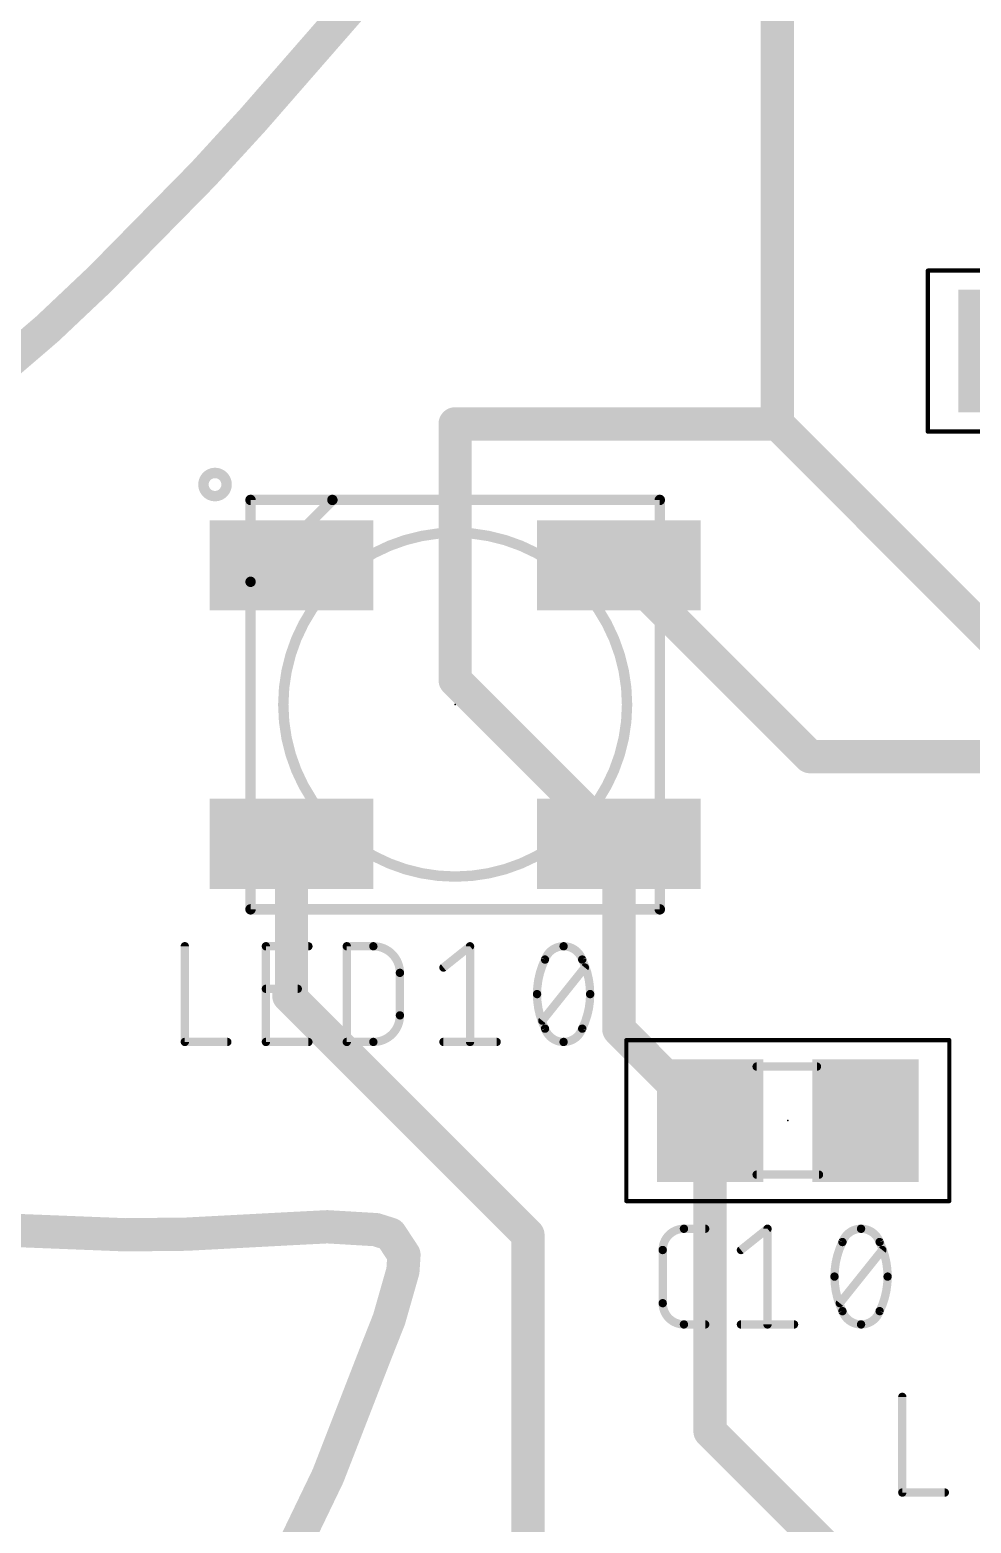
# Model space of a CAD drawing. Extents: x -64 to 81, y -144 to 13.
# Drawn here: x -28.82 to -17.32, y -86.32 to -68.09 of the extents above; entities that cross this region are included whole.
import ezdxf

# ---------------------------------------------------------------- set-up
doc = ezdxf.new("R2010")
doc.units = 0
for name, color, linetype in [('1', 12, 'CONTINUOUS'), ('20', 31, 'CONTINUOUS'), ('21', 253, 'CONTINUOUS'), ('23', 53, 'CONTINUOUS'), ('25', 253, 'CONTINUOUS'), ('39', 12, 'CONTINUOUS'), ('51', 253, 'CONTINUOUS')]:
    doc.layers.add(name, color=color, linetype=linetype)

# ---------------------------------------------------------------- blocks, each defined once
blk = doc.blocks.new('RECT')
blk.add_solid([(-0.5, -0.5), (0.5, -0.5), (-0.5, 0.5), (0.5, 0.5)])

msp = doc.modelspace()

# ---------------------------------------------------------------- linework, layer by layer
at = {"layer": '1', "const_width": 0.4064}
for points in [[(-19.685, -65.5253), (-19.685, -72.898)], [(-23.622, -76.027), (-23.622, -72.898)], [(-23.622, -72.898), (-19.685, -72.898)], [(-19.685, -72.898), (-16.94, -75.643)], [(-21.622, -74.627), (-19.287, -76.962)], [(-21.622, -78.027), (-23.622, -76.027)], [(-13.416, -76.962), (-19.287, -76.962)], [(-25.622, -79.851), (-25.622, -78.027)], [(-21.622, -80.293), (-21.622, -78.027)], [(-25.654, -79.883), (-25.622, -79.851)], [(-22.733, -82.804), (-25.654, -79.883)], [(-20.508, -81.407), (-21.622, -80.293)], [(-20.508, -85.202), (-20.508, -81.407)], [(-22.733, -88.265), (-22.733, -82.804)], [(-18.51, -87.2), (-20.508, -85.202)]]:
    msp.add_lwpolyline(points, dxfattribs=at)
at = {"layer": '1', "const_width": 0.2032}
for points in [[(-23.5204, -72.898, 1), (-23.7236, -72.898)], [(-23.622, -72.7964, 1), (-23.622, -72.9996)], [(-19.6132, -72.8262, 1), (-19.7568, -72.9698)], [(-19.685, -72.9996, 1), (-19.685, -72.7964)], [(-19.7866, -72.898, 1), (-19.5834, -72.898)], [(-21.5502, -74.5552, 1), (-21.6938, -74.6988)], [(-23.5502, -75.9552, 1), (-23.6938, -76.0988)], [(-23.7236, -76.027, 1), (-23.5204, -76.027)], [(-19.287, -76.8604, 1), (-19.287, -77.0636)], [(-19.3588, -77.0338, 1), (-19.2152, -76.8902)], [(-25.5204, -78.027, 1), (-25.7236, -78.027)], [(-21.5204, -78.027, 1), (-21.7236, -78.027)], [(-21.6938, -78.0988, 1), (-21.5502, -77.9552)], [(-25.5822, -79.8112, 1), (-25.7258, -79.9548)], [(-25.5502, -79.9228, 1), (-25.6938, -79.7792)], [(-25.7258, -79.8112, 1), (-25.5822, -79.9548)], [(-25.7236, -79.851, 1), (-25.5204, -79.851)], [(-21.7236, -80.293, 1), (-21.5204, -80.293)], [(-21.5502, -80.2212, 1), (-21.6938, -80.3648)], [(-20.4064, -81.407, 1), (-20.6096, -81.407)], [(-20.5798, -81.4788, 1), (-20.4362, -81.3352)], [(-22.6314, -82.804, 1), (-22.8346, -82.804)], [(-22.8048, -82.8758, 1), (-22.6612, -82.7322)], [(-20.6096, -85.202, 1), (-20.4064, -85.202)], [(-20.4362, -85.1302, 1), (-20.5798, -85.2738)]]:
    msp.add_lwpolyline(points, format="xyb", dxfattribs=at)
at = {"layer": '20', "const_width": 0.4064}
for points in [[(-25.4936, -68.4991), (-24.9241, -67.8466)], [(-26.0906, -69.1832), (-25.4936, -68.4991)], [(-26.6996, -69.8481), (-26.0906, -69.1832)], [(-27.3278, -70.4865), (-26.6996, -69.8481)], [(-27.9561, -71.1249), (-27.3278, -70.4865)], [(-28.6036, -71.737), (-27.9561, -71.1249)], [(-29.9519, -72.8942), (-28.6036, -71.737)], [(-27.6502, -82.8017), (-29.1281, -82.7429)], [(-26.9053, -82.7938), (-27.6502, -82.8017)], [(-26.1559, -82.7542), (-26.9053, -82.7938)], [(-25.5987, -82.7247), (-26.1559, -82.7542)], [(-25.1836, -82.7035), (-25.5987, -82.7247)], [(-24.8872, -82.7211), (-25.1836, -82.7035)], [(-24.5907, -82.7386), (-24.8872, -82.7211)], [(-24.4129, -82.795), (-24.5907, -82.7386)], [(-24.3304, -82.9208), (-24.4129, -82.795)], [(-24.2477, -83.0466), (-24.3304, -82.9208)], [(-24.2604, -83.2419), (-24.2477, -83.0466)], [(-24.3448, -83.5371), (-24.2604, -83.2419)], [(-24.4291, -83.8323), (-24.3448, -83.5371)], [(-24.5853, -84.2276), (-24.4291, -83.8323)], [(-24.7897, -84.7534), (-24.5853, -84.2276)], [(-25.1759, -85.747), (-24.7897, -84.7534)], [(-25.6303, -86.6906), (-25.1759, -85.747)]]:
    msp.add_lwpolyline(points, dxfattribs=at)
at = {"layer": '20', "const_width": 0.2032}
for points in [[(-25.5701, -68.4323, 1), (-25.417, -68.5659)], [(-25.417, -68.5659, 1), (-25.5701, -68.4323)], [(-26.1671, -69.1164, 1), (-26.014, -69.25)], [(-26.0156, -69.2518, 1), (-26.1655, -69.1146)], [(-26.6271, -69.9194, 1), (-26.772, -69.7768)], [(-26.7745, -69.7795, 1), (-26.6246, -69.9167)], [(-27.4002, -70.4152, 1), (-27.2553, -70.5578)], [(-27.2553, -70.5578, 1), (-27.4002, -70.4152)], [(-27.8863, -71.1987, 1), (-28.0258, -71.0511)], [(-28.0285, -71.0536, 1), (-27.8836, -71.1962)], [(-28.6733, -71.6632, 1), (-28.5338, -71.8108)], [(-28.5374, -71.8141, 1), (-28.6697, -71.6599)], [(-27.6513, -82.7001, 1), (-27.6492, -82.9033)], [(-27.6543, -82.9032, 1), (-27.6462, -82.7002)], [(-26.9106, -82.6923, 1), (-26.8999, -82.8953)], [(-26.9042, -82.8954, 1), (-26.9063, -82.6922)], [(-26.1612, -82.6527, 1), (-26.1505, -82.8557)], [(-26.1505, -82.8557, 1), (-26.1612, -82.6527)], [(-25.6038, -82.6232, 1), (-25.5935, -82.8262)], [(-25.5933, -82.8262, 1), (-25.604, -82.6232)], [(-25.1775, -82.6021, 1), (-25.1896, -82.8049)], [(-25.1784, -82.805, 1), (-25.1887, -82.602)], [(-24.8812, -82.6197, 1), (-24.8931, -82.8225)], [(-24.8932, -82.8225, 1), (-24.8811, -82.6197)], [(-24.5599, -82.6418, 1), (-24.6214, -82.8354)], [(-24.5966, -82.84, 1), (-24.5847, -82.6372)], [(-24.3279, -82.7393, 1), (-24.4978, -82.8507)], [(-24.4436, -82.8918, 1), (-24.3821, -82.6982)], [(-24.2454, -82.865, 1), (-24.4153, -82.9766)], [(-24.4153, -82.9765, 1), (-24.2454, -82.8651)], [(-24.1464, -83.0531, 1), (-24.3491, -83.0401)], [(-24.3327, -83.1024, 1), (-24.1628, -82.9908)], [(-24.3617, -83.2354, 1), (-24.159, -83.2484)], [(-24.1627, -83.2698, 1), (-24.358, -83.214)], [(-24.2471, -83.565, 1), (-24.4424, -83.5092)], [(-24.4424, -83.5092, 1), (-24.2471, -83.565)], [(-24.5267, -83.8044, 1), (-24.3314, -83.8602)], [(-24.3346, -83.8696, 1), (-24.5235, -83.795)], [(-24.4906, -84.2644, 1), (-24.6799, -84.1908)], [(-24.6797, -84.1903, 1), (-24.4908, -84.2649)], [(-24.8843, -84.7166, 1), (-24.695, -84.7902)], [(-24.695, -84.7902, 1), (-24.8843, -84.7166)], [(-25.2705, -85.7102, 1), (-25.0812, -85.7838)], [(-25.0843, -85.7911, 1), (-25.2674, -85.7029)]]:
    msp.add_lwpolyline(points, format="xyb", dxfattribs=at)
at = {"layer": '21'}
for points, const_width in [([(-26.556, -73.7804, 1), (-26.556, -73.4976, 1), (-26.556, -73.7804)], 0.127), ([(-26.122, -73.7952, 1), (-26.122, -73.8588)], 0.0635), ([(-26.0903, -73.827, 1), (-26.1537, -73.827)], 0.0635), ([(-25.122, -73.7952, 1), (-25.122, -73.8588)], 0.0635), ([(-25.0995, -73.8495, 1), (-25.1445, -73.8045)], 0.0635), ([(-25.122, -73.8588, 1), (-25.122, -73.7952)], 0.0635), ([(-21.0903, -73.827, 1), (-21.1537, -73.827)], 0.0635), ([(-21.122, -73.8588, 1), (-21.122, -73.7952)], 0.0635), ([(-23.622, -78.427, 1), (-23.622, -74.227, 1), (-23.622, -78.427)], 0.127), ([(-26.0903, -74.827, 1), (-26.1537, -74.827)], 0.0635), ([(-26.1445, -74.8045, 1), (-26.0995, -74.8495)], 0.0635), ([(-26.1537, -74.827, 1), (-26.0903, -74.827)], 0.0635), ([(-26.122, -78.7952, 1), (-26.122, -78.8588)], 0.0635), ([(-21.122, -78.8588, 1), (-21.122, -78.7952)], 0.0635), ([(-26.1537, -78.827, 1), (-26.0903, -78.827)], 0.0635), ([(-21.1537, -78.827, 1), (-21.0903, -78.827)], 0.0635)]:
    msp.add_lwpolyline(points, format="xyb", dxfattribs=dict(at, const_width=const_width))
at = {"layer": '21', "const_width": 0.127}
for points in [[(-26.122, -74.827), (-26.122, -73.827)], [(-26.122, -73.827), (-25.122, -73.827)], [(-25.122, -73.827), (-26.122, -74.827)], [(-25.122, -73.827), (-21.122, -73.827)], [(-21.122, -73.827), (-21.122, -78.827)], [(-26.122, -78.827), (-26.122, -74.827)], [(-21.122, -78.827), (-26.122, -78.827)]]:
    msp.add_lwpolyline(points, dxfattribs=at)
at = {"layer": '23'}
for p in [(-23.622, -76.327), (-19.558, -81.407)]:
    msp.add_point(p, dxfattribs=at)
at = {"layer": '25', "const_width": 0.1016}
for points in [[(-26.9249, -79.2778), (-26.9249, -80.4462)], [(-25.9343, -80.4462), (-25.9343, -79.2778)], [(-25.9343, -79.2778), (-25.4151, -79.2778)], [(-24.946, -80.4462), (-24.946, -79.2778)], [(-24.946, -79.2778), (-24.6215, -79.2778)], [(-23.7649, -79.5374), (-23.4404, -79.2778)], [(-23.4404, -79.2778), (-23.4404, -80.4462)], [(-22.557, -80.1866), (-22.0377, -79.5374)], [(-24.2969, -79.6024), (-24.2969, -80.1216)], [(-25.9343, -79.7971), (-25.5449, -79.7971)], [(-26.9249, -80.4462), (-26.4057, -80.4462)], [(-25.4151, -80.4462), (-25.9343, -80.4462)], [(-24.6215, -80.4462), (-24.946, -80.4462)], [(-23.7649, -80.4462), (-23.1158, -80.4462)], [(-20.8271, -82.7278), (-20.5674, -82.7278)], [(-20.1309, -82.9874), (-19.8064, -82.7278)], [(-19.8064, -82.7278), (-19.8064, -83.8962)], [(-21.0867, -83.6366), (-21.0867, -82.9874)], [(-18.923, -83.6366), (-18.4037, -82.9874)], [(-20.5674, -83.8962), (-20.8271, -83.8962)], [(-20.1309, -83.8962), (-19.4818, -83.8962)], [(-18.1592, -84.7808), (-18.1592, -85.9492)], [(-18.1592, -85.9492), (-17.6399, -85.9492)]]:
    msp.add_lwpolyline(points, dxfattribs=at)
at = {"layer": '25'}
for points, const_width in [([(-26.8995, -79.2778, 1), (-26.9503, -79.2778)], 0.0508), ([(-25.9089, -79.2778, 1), (-25.9597, -79.2778)], 0.0508), ([(-25.9343, -79.2524, 1), (-25.9343, -79.3032)], 0.0508), ([(-25.4151, -79.3032, 1), (-25.4151, -79.2524)], 0.0508), ([(-24.9206, -79.2778, 1), (-24.9714, -79.2778)], 0.0508), ([(-24.946, -79.2524, 1), (-24.946, -79.3032)], 0.0508), ([(-24.2969, -79.6024, 0.4142), (-24.6215, -79.2778)], 0.1016), ([(-24.6215, -79.2524, 1), (-24.6215, -79.3032)], 0.0508), ([(-24.6215, -79.3032, 1), (-24.6215, -79.2524)], 0.0508), ([(-23.415, -79.2778, 1), (-23.4658, -79.2778)], 0.0508), ([(-23.4245, -79.2976, 1), (-23.4562, -79.258)], 0.0508), ([(-22.2974, -79.2778, 0.3205), (-22.5245, -79.4401)], 0.1016), ([(-22.0702, -79.4401, 0.3205), (-22.2974, -79.2778)], 0.1016), ([(-22.2974, -79.2524, 1), (-22.2974, -79.3032)], 0.0508), ([(-22.2974, -79.3032, 1), (-22.2974, -79.2524)], 0.0508), ([(-23.7808, -79.5176, 1), (-23.749, -79.5573)], 0.0508), ([(-22.5245, -79.4401, 0.1139), (-22.6219, -79.862)], 0.1016), ([(-22.5486, -79.4318, 1), (-22.5005, -79.4483)], 0.0508), ([(-22.5017, -79.4512, 1), (-22.5474, -79.4289)], 0.0508), ([(-22.0473, -79.4289, 1), (-22.093, -79.4512)], 0.0508), ([(-21.9728, -79.862, 0.1139), (-22.0702, -79.4401)], 0.1016), ([(-22.0942, -79.4483, 1), (-22.0461, -79.4318)], 0.0508), ([(-22.0179, -79.5533, 1), (-22.0575, -79.5216)], 0.0508), ([(-24.2715, -79.6024, 1), (-24.3223, -79.6024)], 0.0508), ([(-24.3223, -79.6024, 1), (-24.2715, -79.6024)], 0.0508), ([(-25.9343, -79.7717, 1), (-25.9343, -79.8225)], 0.0508), ([(-25.5449, -79.8225, 1), (-25.5449, -79.7717)], 0.0508), ([(-22.6219, -79.862, 0.1139), (-22.5245, -80.2839)], 0.1016), ([(-22.5965, -79.862, 1), (-22.6473, -79.862)], 0.0508), ([(-22.6473, -79.862, 1), (-22.5965, -79.862)], 0.0508), ([(-22.0702, -80.2839, 0.1139), (-21.9728, -79.862)], 0.1016), ([(-21.9474, -79.862, 1), (-21.9982, -79.862)], 0.0508), ([(-21.9982, -79.862, 1), (-21.9474, -79.862)], 0.0508), ([(-24.6215, -80.4462, 0.4142), (-24.2969, -80.1216)], 0.1016), ([(-24.2715, -80.1216, 1), (-24.3223, -80.1216)], 0.0508), ([(-24.3223, -80.1216, 1), (-24.2715, -80.1216)], 0.0508), ([(-22.5768, -80.1707, 1), (-22.5372, -80.2024)], 0.0508), ([(-22.5005, -80.2757, 1), (-22.5486, -80.2922)], 0.0508), ([(-22.5245, -80.2839, 0.3205), (-22.2974, -80.4462)], 0.1016), ([(-22.2974, -80.4462, 0.3205), (-22.0702, -80.2839)], 0.1016), ([(-22.0461, -80.2922, 1), (-22.0942, -80.2757)], 0.0508), ([(-26.9249, -80.4208, 1), (-26.9249, -80.4716)], 0.0508), ([(-26.9503, -80.4462, 1), (-26.8995, -80.4462)], 0.0508), ([(-26.4057, -80.4716, 1), (-26.4057, -80.4208)], 0.0508), ([(-25.9343, -80.4208, 1), (-25.9343, -80.4716)], 0.0508), ([(-25.9597, -80.4462, 1), (-25.9089, -80.4462)], 0.0508), ([(-25.4151, -80.4716, 1), (-25.4151, -80.4208)], 0.0508), ([(-24.946, -80.4208, 1), (-24.946, -80.4716)], 0.0508), ([(-24.9714, -80.4462, 1), (-24.9206, -80.4462)], 0.0508), ([(-24.6214, -80.4208, 1), (-24.6215, -80.4716)], 0.0508), ([(-24.6215, -80.4716, 1), (-24.6215, -80.4208)], 0.0508), ([(-23.7649, -80.4208, 1), (-23.7649, -80.4716)], 0.0508), ([(-23.4658, -80.4462, 1), (-23.415, -80.4462)], 0.0508), ([(-23.1158, -80.4716, 1), (-23.1158, -80.4208)], 0.0508), ([(-22.5474, -80.2951, 1), (-22.5017, -80.2728)], 0.0508), ([(-22.2974, -80.4208, 1), (-22.2974, -80.4716)], 0.0508), ([(-22.2974, -80.4716, 1), (-22.2974, -80.4208)], 0.0508), ([(-22.093, -80.2728, 1), (-22.0473, -80.2951)], 0.0508), ([(-20.8271, -82.7278, 0.4142), (-21.0867, -82.9874)], 0.1016), ([(-20.8271, -82.7024, 1), (-20.8271, -82.7532)], 0.0508), ([(-20.8271, -82.7532, 1), (-20.8271, -82.7024)], 0.0508), ([(-20.5674, -82.7532, 1), (-20.5674, -82.7024)], 0.0508), ([(-19.781, -82.7278, 1), (-19.8318, -82.7278)], 0.0508), ([(-19.7905, -82.7476, 1), (-19.8222, -82.708)], 0.0508), ([(-18.6634, -82.7278, 0.3205), (-18.8905, -82.8901)], 0.1016), ([(-18.4362, -82.8901, 0.3205), (-18.6634, -82.7278)], 0.1016), ([(-18.6634, -82.7024, 1), (-18.6634, -82.7532)], 0.0508), ([(-18.6634, -82.7532, 1), (-18.6634, -82.7024)], 0.0508), ([(-21.0613, -82.9874, 1), (-21.1121, -82.9874)], 0.0508), ([(-21.1121, -82.9874, 1), (-21.0613, -82.9874)], 0.0508), ([(-20.1468, -82.9676, 1), (-20.115, -83.0073)], 0.0508), ([(-18.8905, -82.8901, 0.1139), (-18.9879, -83.312)], 0.1016), ([(-18.9146, -82.8818, 1), (-18.8665, -82.8983)], 0.0508), ([(-18.8677, -82.9012, 1), (-18.9134, -82.8789)], 0.0508), ([(-18.4133, -82.8789, 1), (-18.459, -82.9012)], 0.0508), ([(-18.3388, -83.312, 0.1139), (-18.4362, -82.8901)], 0.1016), ([(-18.4602, -82.8983, 1), (-18.4121, -82.8818)], 0.0508), ([(-18.3839, -83.0033, 1), (-18.4235, -82.9716)], 0.0508), ([(-18.9879, -83.312, 0.1139), (-18.8905, -83.7339)], 0.1016), ([(-18.9625, -83.312, 1), (-19.0133, -83.312)], 0.0508), ([(-19.0133, -83.312, 1), (-18.9625, -83.312)], 0.0508), ([(-18.4362, -83.7339, 0.1139), (-18.3388, -83.312)], 0.1016), ([(-18.3134, -83.312, 1), (-18.3642, -83.312)], 0.0508), ([(-18.3642, -83.312, 1), (-18.3134, -83.312)], 0.0508), ([(-21.0867, -83.6366, 0.4142), (-20.8271, -83.8962)], 0.1016), ([(-21.0613, -83.6366, 1), (-21.1121, -83.6366)], 0.0508), ([(-21.1121, -83.6366, 1), (-21.0613, -83.6366)], 0.0508), ([(-18.9428, -83.6207, 1), (-18.9032, -83.6524)], 0.0508), ([(-18.8665, -83.7257, 1), (-18.9146, -83.7422)], 0.0508), ([(-18.8905, -83.7339, 0.3205), (-18.6634, -83.8962)], 0.1016), ([(-18.9134, -83.7451, 1), (-18.8677, -83.7228)], 0.0508), ([(-18.6634, -83.8962, 0.3205), (-18.4362, -83.7339)], 0.1016), ([(-18.459, -83.7228, 1), (-18.4133, -83.7451)], 0.0508), ([(-18.4121, -83.7422, 1), (-18.4602, -83.7257)], 0.0508), ([(-20.8271, -83.8708, 1), (-20.8271, -83.9216)], 0.0508), ([(-20.8271, -83.9216, 1), (-20.8271, -83.8708)], 0.0508), ([(-20.5674, -83.9216, 1), (-20.5674, -83.8708)], 0.0508), ([(-20.1309, -83.8708, 1), (-20.1309, -83.9216)], 0.0508), ([(-19.8318, -83.8962, 1), (-19.781, -83.8962)], 0.0508), ([(-19.4818, -83.9216, 1), (-19.4818, -83.8708)], 0.0508), ([(-18.6634, -83.8708, 1), (-18.6634, -83.9216)], 0.0508), ([(-18.6634, -83.9216, 1), (-18.6634, -83.8708)], 0.0508), ([(-18.1338, -84.7808, 1), (-18.1846, -84.7808)], 0.0508), ([(-18.1592, -85.9238, 1), (-18.1592, -85.9746)], 0.0508), ([(-18.1846, -85.9492, 1), (-18.1338, -85.9492)], 0.0508), ([(-17.6399, -85.9746, 1), (-17.6399, -85.9238)], 0.0508)]:
    msp.add_lwpolyline(points, format="xyb", dxfattribs=dict(at, const_width=const_width))
at = {"layer": '39', "const_width": 0.0508}
for points in [[(-17.848, -71.026), (-13.902, -71.026)], [(-17.848, -72.992), (-17.848, -71.026)], [(-13.902, -72.992), (-17.848, -72.992)], [(-21.531, -80.424), (-17.585, -80.424)], [(-21.531, -82.39), (-21.531, -80.424)], [(-17.585, -80.424), (-17.585, -82.39)], [(-17.585, -82.39), (-21.531, -82.39)]]:
    msp.add_lwpolyline(points, dxfattribs=at)
at = {"layer": '39', "const_width": 0.0254}
for points in [[(-17.848, -71.0133, 1), (-17.848, -71.0387)], [(-17.8353, -71.026, 1), (-17.8607, -71.026)], [(-17.848, -72.9793, 1), (-17.848, -73.0047)], [(-17.8607, -72.992, 1), (-17.8353, -72.992)], [(-21.531, -80.4113, 1), (-21.531, -80.4367)], [(-21.5183, -80.424, 1), (-21.5437, -80.424)], [(-17.5723, -80.424, 1), (-17.5977, -80.424)], [(-17.585, -80.4367, 1), (-17.585, -80.4113)], [(-21.531, -82.3773, 1), (-21.531, -82.4027)], [(-21.5437, -82.39, 1), (-21.5183, -82.39)], [(-17.5977, -82.39, 1), (-17.5723, -82.39)], [(-17.585, -82.4027, 1), (-17.585, -82.3773)]]:
    msp.add_lwpolyline(points, format="xyb", dxfattribs=at)
at = {"layer": '51', "const_width": 0.1016}
for points in [[(-19.202, -80.747), (-19.939, -80.747)], [(-19.177, -82.067), (-19.939, -82.067)]]:
    msp.add_lwpolyline(points, dxfattribs=at)
at = {"layer": '51', "const_width": 0.0508}
for points in [[(-19.939, -80.7216, 1), (-19.939, -80.7724)], [(-19.202, -80.7724, 1), (-19.202, -80.7216)], [(-19.939, -82.0416, 1), (-19.939, -82.0924)], [(-19.177, -82.0924, 1), (-19.177, -82.0416)]]:
    msp.add_lwpolyline(points, format="xyb", dxfattribs=at)

# ---------------------------------------------------------------- block references
at = {"layer": '1', "xscale": 1.3, "yscale": 1.5}
msp.add_blockref('RECT', (-16.825, -72.009), dxfattribs=at)
at = {"layer": '1', "rotation": 180}
for p, xscale, yscale in [((-25.622, -74.627), 2, 1.1), ((-21.622, -74.627), 2, 1.1), ((-25.622, -78.027), 2, 1.1), ((-21.622, -78.027), 2, 1.1), ((-20.508, -81.407), 1.3, 1.5), ((-18.608, -81.407), 1.3, 1.5)]:
    msp.add_blockref('RECT', p, dxfattribs=dict(at, xscale=xscale, yscale=yscale))
at = {"layer": '51', "xscale": 0.7501, "yscale": 1.4501, "rotation": 180}
for p in [(-20.2887, -81.4082), (-18.8408, -81.4082)]:
    msp.add_blockref('RECT', p, dxfattribs=at)

doc.saveas('drawing.dxf')
